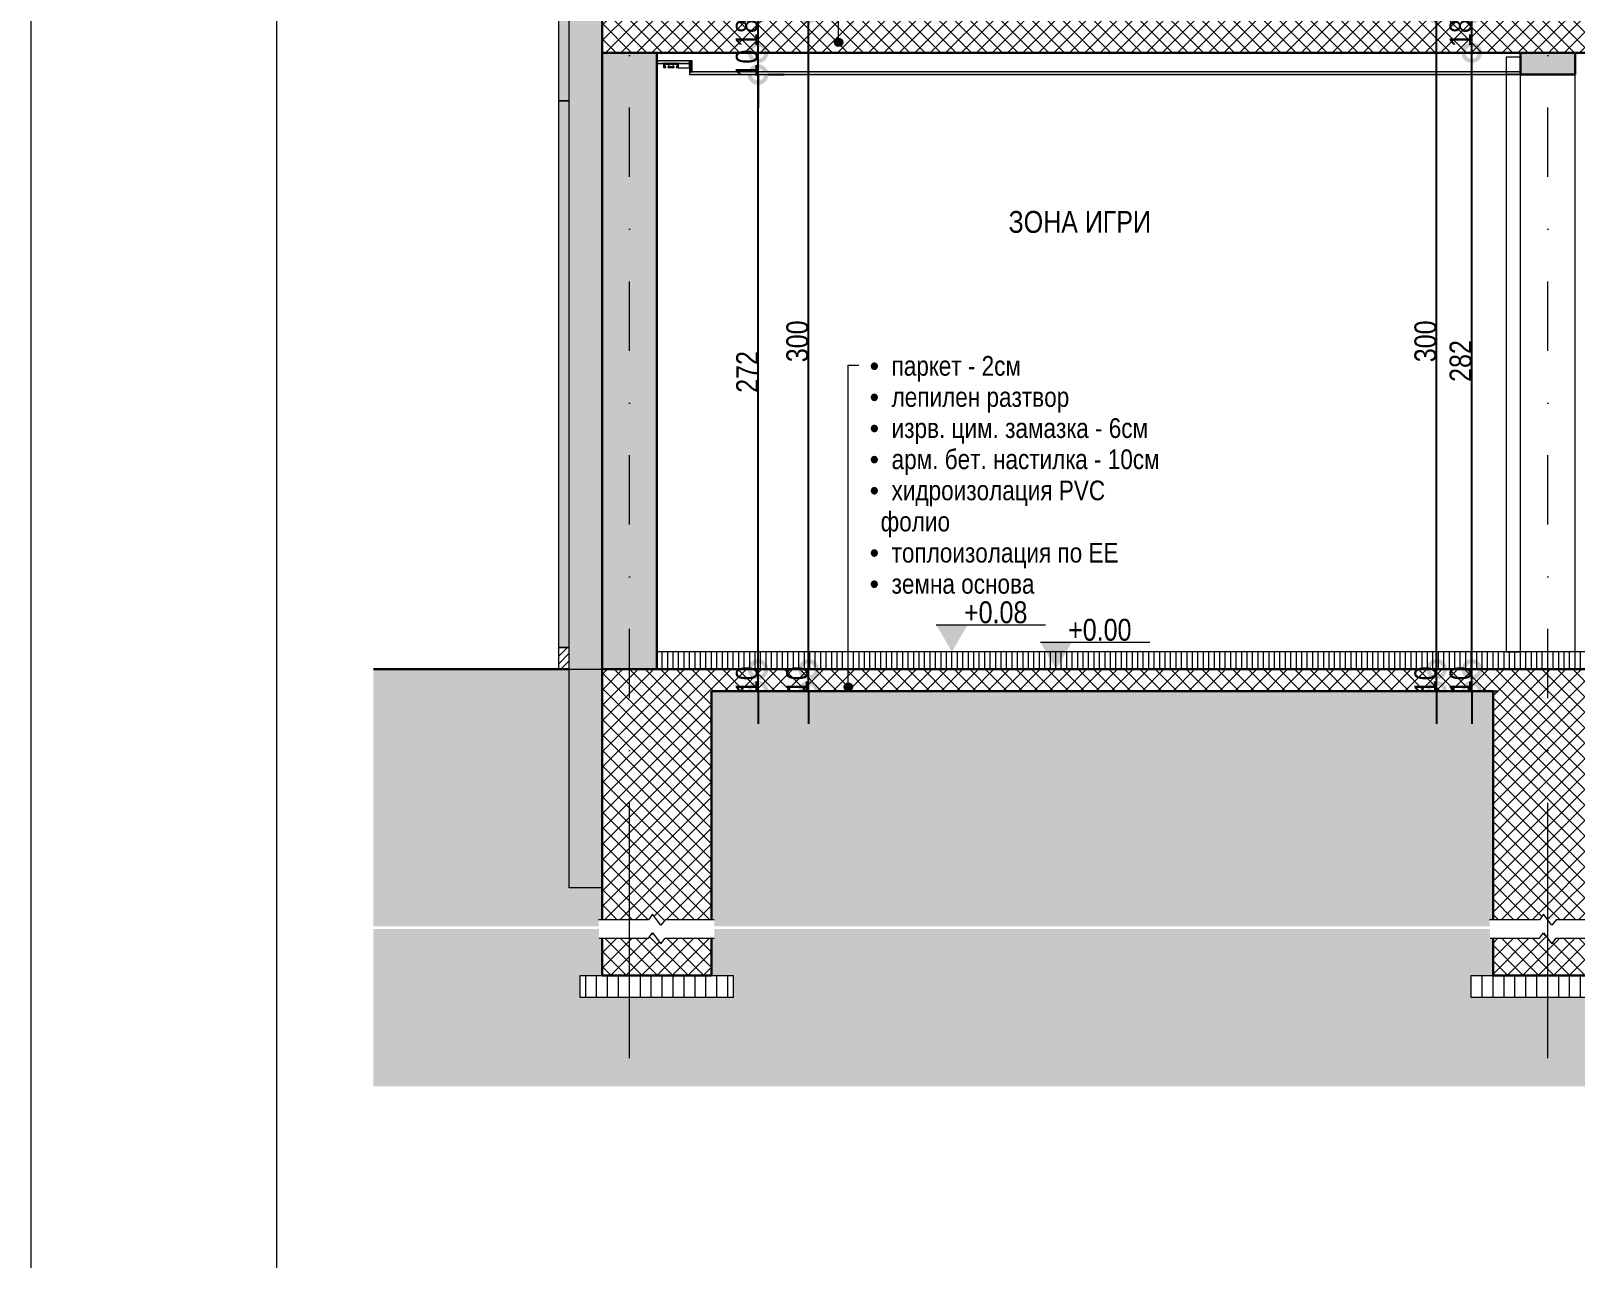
# Model space of a CAD drawing. Header units: centimetres. Extents: x 0 to 25250, y 0 to 2250.
# Drawn here: x 12150 to 12856, y 1126 to 1687 of the extents above; entities that cross this region are included whole.
import ezdxf

# ---------------------------------------------------------------- set-up
doc = ezdxf.new("R2010")
doc.units = ezdxf.units.CM
doc.linetypes.add('21-View-1$0$Dash', pattern=[31.75, 15.875, -15.875])
doc.linetypes.add('21-View-1$0$Dash dot', pattern=[79.375, 31.75, -23.8125, 0, -23.8125])
for name, color, linetype, lineweight in [('A-ANNO-DIMS', 7, 'Continuous', 9), ('A-ANNO-NOTE', 7, 'Continuous', 9), ('A-AREA-IDEN', 7, 'Continuous', 9), ('A-CLNG', 7, 'Continuous', 15), ('A-CLNG-PATT', 7, 'Continuous', 15), ('A-DETL', 7, 'Continuous', 9), ('A-DETL-GENF', 7, 'Continuous', 9), ('A-DETL-MBND', 7, 'Continuous', 9), ('A-DOOR', 7, 'Continuous', 9), ('A-DOOR-FRAM', 7, 'Continuous', 15), ('A-FLOR-FNSH', 7, 'Continuous', 9), ('A-FLOR-LEVL', 7, 'Continuous', 9), ('A-FLOR-PATT', 7, 'Continuous', 9), ('A-GENM', 7, 'Continuous', 9), ('A-GLAZ-CWMG', 7, 'Continuous', 9), ('A-WALL', 7, 'Continuous', 9), ('A-WALL-PATT', 7, 'Continuous', 9), ('E-LITE-EQPM', 7, 'Continuous', 9), ('G-ANNO-DIMS', 7, 'Continuous', 9), ('G-ANNO-TEXT', 7, 'Continuous', 9), ('G-ANNO-TTLB', 7, 'Continuous', 9), ('S-COLS', 7, 'Continuous', 9), ('S-GRID', 7, 'Continuous', 9)]:
    doc.layers.add(name, color=color, linetype=linetype, lineweight=lineweight)
doc.styles.add('21-View-1$0$Arial Narrow', font='ARIALN.TTF', dxfattribs={"height": 10})
doc.styles.add('21-View-1$0$Arial Narrow_1', font='ARIALN.TTF', dxfattribs={"height": 10})
doc.styles.add('21-View-1$0$Arial Narrow_2', font='ARIALN.TTF', dxfattribs={"height": 9})
doc.dimstyles.new('21-View-1$0$TEC_DIM', dxfattribs={"dimscale": 30.48, "dimtxt": 10.23431, "dimasz": 0.492126, "dimexe": 0.393701, "dimexo": 0.246063, "dimgap": 0, "dimtad": 1, "dimdec": 0, "dimzin": 0, "dimdsep": 46, "dimtxsty": '21-View-1$0$Arial Narrow', "dimblk1": '21-View-1$0$_DotSmall', "dimblk2": '21-View-1$0$_DotSmall', "dimsah": 1, "dimcen": 0.09, "dimazin": 0, "dimtfac": 1, "dimtdec": 4, "dimtix": 1, "dimtmove": 0, "dimatfit": 3, "dimfxl": 1, "dimtvp": 1, "dimtolj": 1, "dimtzin": 0, "dimarcsym": 2})
pattern_1 = [(45, (13129.3803, 1729.181), (-3.535534, 3.535534), []), (135, (13129.3803, 1729.181), (-3.535534, -3.535534), [])]
pattern_2 = [(0, (13129.38, 1729.18), (19.05, 19.05), [19.05, -19.05]), (0, (13129.38, 1736.325), (19.05, 19.05), [19.05, -19.05]), (0, (13129.38, 1743.469), (19.05, 19.05), [19.05, -19.05]), (90, (13131.761, 1745.85), (-19.05, 19.05), [19.05, -19.05]), (90, (13138.905, 1745.85), (-19.05, 19.05), [19.05, -19.05]), (90, (13146.048, 1745.85), (-19.05, 19.05), [19.05, -19.05])]

# ---------------------------------------------------------------- blocks, each defined once
blk = doc.blocks.new('TEC_ОФИЦИАЛНА РАМКА - TEC_ОФИЦИАЛНА РАМКА-2548455-СГРАДА ТИП III - ВЕРТИКАЛНИ РАЗРЕЗИ 3-3_ 4-4')
at = {"layer": 'G-ANNO-TTLB'}
for p, q in [((-15.379, 40.554), (-15.379, -4.446)), ((-13.129, -4.146), (-13.129, 40.254))]:
    blk.add_line(p, q, dxfattribs=at)
blk = doc.blocks.new('TU SF 1 - Schiebetüre Aufgesetzt - ML - 885 x 2135-2435080-3-3')
at = {"layer": 'A-DOOR', "lineweight": 15}
for p, q in [((-1364.14, 272), (-1370.64, 272)), ((-1370.64, 272), (-1370.64, 8)), ((-1364.14, 8), (-1364.14, 272)), ((-1370.64, 8), (-1364.14, 8))]:
    blk.add_line(p, q, dxfattribs=at)
at = {"layer": 'A-DOOR-FRAM'}
for p, q in [((-1364.14, 280), (-1370.64, 280)), ((-1370.64, 280), (-1370.64, 272)), ((-1364.14, 272), (-1364.14, 280)), ((-1370.64, 272), (-1364.14, 272))]:
    blk.add_line(p, q, dxfattribs=at)
blk = doc.blocks.new('Rectangular Mullion - TEC_LAMEL-2326023-3-3')
at = {"layer": 'A-GLAZ-CWMG', "true_color": 0xe9e5e0}
blk.add_hatch(color=254, dxfattribs=at).paths.add_polyline_path([(-1799.14, 10), (-1799.14, 260), (-1804.14, 260), (-1804.14, 10)])
at = {"layer": 'A-GLAZ-CWMG', "color": 253, "lineweight": 15, "true_color": 0xaaaaaa}
for p, q in [((-1799.14, 260), (-1804.14, 260)), ((-1804.14, 260), (-1804.14, 10)), ((-1799.14, 10), (-1799.14, 260)), ((-1804.14, 10), (-1799.14, 10))]:
    blk.add_line(p, q, dxfattribs=at)
blk = doc.blocks.new('Rectangular Mullion - TEC_LAMEL-2372659-3-3')
at = {"layer": 'A-GLAZ-CWMG', "true_color": 0xe9e5e0}
blk.add_hatch(color=254, dxfattribs=at).paths.add_polyline_path([(-1799.14, 260), (-1799.14, 532), (-1804.14, 532), (-1804.14, 260)])
at = {"layer": 'A-GLAZ-CWMG', "color": 253, "lineweight": 15, "true_color": 0xaaaaaa}
for p, q in [((-1799.14, 532), (-1804.14, 532)), ((-1804.14, 532), (-1804.14, 260)), ((-1799.14, 260), (-1799.14, 532)), ((-1804.14, 260), (-1799.14, 260))]:
    blk.add_line(p, q, dxfattribs=at)
blk = doc.blocks.new('TEC-BREAKLINE - M_Break Line-2501834-3-3')
at = {"layer": 'A-DETL-GENF'}
for p, q in [((-1761.05, -111.96), (-1762.95, -114.5)), ((-1757.24, -117.04), (-1761.05, -111.96)), ((-1762.95, -114.5), (-1785.73, -114.5)), ((-1755.33, -114.5), (-1757.24, -117.04)), ((-1732.86, -114.5), (-1755.33, -114.5))]:
    blk.add_line(p, q, dxfattribs=at)
blk = doc.blocks.new('TEC-BREAKLINE - M_Break Line-2501920-3-3')
at = {"layer": 'A-DETL-GENF'}
for p, q in [((-1785.55, -123.02), (-1762.95, -123.02)), ((-1762.95, -123.02), (-1761.05, -120.48)), ((-1761.05, -120.48), (-1757.24, -125.56)), ((-1757.24, -125.56), (-1755.33, -123.02)), ((-1755.33, -123.02), (-1732.82, -123.02))]:
    blk.add_line(p, q, dxfattribs=at)
blk = doc.blocks.new('Spot Elevations - ELEVATION_PROJECT-150941-3-3')
at = {"layer": 'A-ANNO-NOTE'}
blk.add_hatch(color=256, dxfattribs=at).paths.add_polyline_path([(-602.03, 312.39), (-587.72, 312.39), (-594.88, 300)])
blk.add_line((-602.03, 312.39), (-552.03, 312.39), dxfattribs=at)
blk = doc.blocks.new('21-View-1$0$_DotSmall')
at = {"color": 0, "linetype": 'ByBlock', "const_width": 0.5}
blk.add_lwpolyline([(-0.0625, 0, 1), (0.0625, 0, 1)], format="xyb", close=True, dxfattribs=at)
blk = doc.blocks.new('*D3076')
at = {"layer": 'A-ANNO-DIMS', "color": 0, "lineweight": -2, "transparency": 16777216}
for p, q in [((12482.58, 1395.28), (12482.58, 1410.28)), ((12482.58, 1385.28), (12482.58, 1395.28)), ((12487.42, 1395.28), (12494.58, 1395.28)), ((12482.58, 1385.28), (12482.58, 1370.28)), ((12487.42, 1385.28), (12494.58, 1385.28))]:
    blk.add_line(p, q, dxfattribs=at)
at = {"layer": 'A-ANNO-DIMS', "color": 0, "lineweight": -2, "transparency": 16777216, "xscale": 15, "yscale": 15, "zscale": 15}
for p, rotation in [((12482.58, 1395.28), 270), ((12482.58, 1385.28), 90)]:
    blk.add_blockref('21-View-1$0$_DotSmall', p, dxfattribs=dict(at, rotation=rotation))
at = {"layer": 'A-ANNO-DIMS', "color": 0, "transparency": 16777216, "insert": (12477.47, 1390.28), "char_height": 10, "width": 15.2053, "attachment_point": 5, "rotation": 90, "style": '21-View-1$0$Arial Narrow'}
blk.add_mtext('\\A1;10', dxfattribs=at)
blk = doc.blocks.new('*D3077')
at = {"layer": 'A-ANNO-DIMS', "color": 0, "lineweight": -2, "transparency": 16777216}
for p, q in [((12482.58, 1395.28), (12482.58, 1667.28)), ((12487.42, 1667.28), (12494.58, 1667.28)), ((12487.42, 1395.28), (12494.58, 1395.28))]:
    blk.add_line(p, q, dxfattribs=at)
at = {"layer": 'A-ANNO-DIMS', "color": 0, "lineweight": -2, "transparency": 16777216, "xscale": 15, "yscale": 15, "zscale": 15}
for p, rotation in [((12482.58, 1667.28), 90), ((12482.58, 1395.28), 270)]:
    blk.add_blockref('21-View-1$0$_DotSmall', p, dxfattribs=dict(at, rotation=rotation))
at = {"layer": 'A-ANNO-DIMS', "color": 0, "transparency": 16777216, "insert": (12477.56, 1531.28), "char_height": 10, "width": 22.8079, "attachment_point": 5, "rotation": 90, "style": '21-View-1$0$Arial Narrow'}
blk.add_mtext('\\A1;272', dxfattribs=at)
blk = doc.blocks.new('*D3078')
at = {"layer": 'A-ANNO-DIMS', "color": 0, "lineweight": -2, "transparency": 16777216}
for p, q in [((12482.58, 1677.28), (12482.58, 1692.28)), ((12482.58, 1667.28), (12482.58, 1677.28)), ((12487.42, 1677.28), (12494.58, 1677.28)), ((12482.58, 1667.28), (12482.58, 1652.28)), ((12487.42, 1667.28), (12494.58, 1667.28))]:
    blk.add_line(p, q, dxfattribs=at)
at = {"layer": 'A-ANNO-DIMS', "color": 0, "lineweight": -2, "transparency": 16777216, "xscale": 15, "yscale": 15, "zscale": 15}
for p, rotation in [((12482.58, 1677.28), 270), ((12482.58, 1667.28), 90)]:
    blk.add_blockref('21-View-1$0$_DotSmall', p, dxfattribs=dict(at, rotation=rotation))
at = {"layer": 'A-ANNO-DIMS', "color": 0, "transparency": 16777216, "insert": (12477.47, 1672.28), "char_height": 10, "width": 15.2053, "attachment_point": 5, "rotation": 90, "style": '21-View-1$0$Arial Narrow'}
blk.add_mtext('\\A1;10', dxfattribs=at)
blk = doc.blocks.new('*D3079')
at = {"layer": 'A-ANNO-DIMS', "color": 0, "lineweight": -2, "transparency": 16777216}
for p, q in [((12482.58, 1677.28), (12482.58, 1695.28)), ((12487.42, 1695.28), (12494.58, 1695.28)), ((12487.42, 1677.28), (12494.58, 1677.28))]:
    blk.add_line(p, q, dxfattribs=at)
at = {"layer": 'A-ANNO-DIMS', "color": 0, "lineweight": -2, "transparency": 16777216, "xscale": 15, "yscale": 15, "zscale": 15}
for p, rotation in [((12482.58, 1695.28), 90), ((12482.58, 1677.28), 270)]:
    blk.add_blockref('21-View-1$0$_DotSmall', p, dxfattribs=dict(at, rotation=rotation))
at = {"layer": 'A-ANNO-DIMS', "color": 0, "transparency": 16777216, "insert": (12477.47, 1686.28), "char_height": 10, "width": 15.2053, "attachment_point": 5, "rotation": 90, "style": '21-View-1$0$Arial Narrow'}
blk.add_mtext('\\A1;18', dxfattribs=at)
blk = doc.blocks.new('*D3083')
at = {"layer": 'A-ANNO-DIMS', "color": 0, "lineweight": -2, "transparency": 16777216}
for p, q in [((12505.68, 1395.28), (12505.68, 1410.28)), ((12505.68, 1385.28), (12505.68, 1395.28)), ((12510.53, 1395.28), (12517.68, 1395.28)), ((12505.68, 1385.28), (12505.68, 1370.28)), ((12510.53, 1385.28), (12517.68, 1385.28))]:
    blk.add_line(p, q, dxfattribs=at)
at = {"layer": 'A-ANNO-DIMS', "color": 0, "lineweight": -2, "transparency": 16777216, "xscale": 15, "yscale": 15, "zscale": 15}
for p, rotation in [((12505.68, 1395.28), 270), ((12505.68, 1385.28), 90)]:
    blk.add_blockref('21-View-1$0$_DotSmall', p, dxfattribs=dict(at, rotation=rotation))
at = {"layer": 'A-ANNO-DIMS', "color": 0, "transparency": 16777216, "insert": (12500.57, 1390.28), "char_height": 10, "width": 15.2053, "attachment_point": 5, "rotation": 90, "style": '21-View-1$0$Arial Narrow'}
blk.add_mtext('\\A1;10', dxfattribs=at)
blk = doc.blocks.new('*D3084')
at = {"layer": 'A-ANNO-DIMS', "color": 0, "lineweight": -2, "transparency": 16777216}
for p, q in [((12505.68, 1395.28), (12505.68, 1695.28)), ((12510.53, 1695.28), (12517.68, 1695.28)), ((12510.53, 1395.28), (12517.68, 1395.28))]:
    blk.add_line(p, q, dxfattribs=at)
at = {"layer": 'A-ANNO-DIMS', "color": 0, "lineweight": -2, "transparency": 16777216, "xscale": 15, "yscale": 15, "zscale": 15}
for p, rotation in [((12505.68, 1695.28), 90), ((12505.68, 1395.28), 270)]:
    blk.add_blockref('21-View-1$0$_DotSmall', p, dxfattribs=dict(at, rotation=rotation))
at = {"layer": 'A-ANNO-DIMS', "color": 0, "transparency": 16777216, "insert": (12500.57, 1545.28), "char_height": 10, "width": 22.8079, "attachment_point": 5, "rotation": 90, "style": '21-View-1$0$Arial Narrow'}
blk.add_mtext('\\A1;300', dxfattribs=at)
blk = doc.blocks.new('*D3086')
at = {"layer": 'A-ANNO-DIMS', "color": 0, "lineweight": -2, "transparency": 16777216}
for p, q in [((12809, 1395.28), (12809, 1410.28)), ((12809, 1385.28), (12809, 1395.28)), ((12813.85, 1395.28), (12821, 1395.28)), ((12809, 1385.28), (12809, 1370.28)), ((12813.85, 1385.28), (12821, 1385.28))]:
    blk.add_line(p, q, dxfattribs=at)
at = {"layer": 'A-ANNO-DIMS', "color": 0, "lineweight": -2, "transparency": 16777216, "xscale": 15, "yscale": 15, "zscale": 15}
for p, rotation in [((12809, 1395.28), 270), ((12809, 1385.28), 90)]:
    blk.add_blockref('21-View-1$0$_DotSmall', p, dxfattribs=dict(at, rotation=rotation))
at = {"layer": 'A-ANNO-DIMS', "color": 0, "transparency": 16777216, "insert": (12803.89, 1390.28), "char_height": 10, "width": 15.2053, "attachment_point": 5, "rotation": 90, "style": '21-View-1$0$Arial Narrow'}
blk.add_mtext('\\A1;10', dxfattribs=at)
blk = doc.blocks.new('*D3087')
at = {"layer": 'A-ANNO-DIMS', "color": 0, "lineweight": -2, "transparency": 16777216}
for p, q in [((12809, 1395.28), (12809, 1677.28)), ((12813.85, 1677.28), (12821, 1677.28)), ((12813.85, 1395.28), (12821, 1395.28))]:
    blk.add_line(p, q, dxfattribs=at)
at = {"layer": 'A-ANNO-DIMS', "color": 0, "lineweight": -2, "transparency": 16777216, "xscale": 15, "yscale": 15, "zscale": 15}
for p, rotation in [((12809, 1677.28), 90), ((12809, 1395.28), 270)]:
    blk.add_blockref('21-View-1$0$_DotSmall', p, dxfattribs=dict(at, rotation=rotation))
at = {"layer": 'A-ANNO-DIMS', "color": 0, "transparency": 16777216, "insert": (12803.89, 1536.28), "char_height": 10, "width": 22.8079, "attachment_point": 5, "rotation": 90, "style": '21-View-1$0$Arial Narrow'}
blk.add_mtext('\\A1;282', dxfattribs=at)
blk = doc.blocks.new('*D3088')
at = {"layer": 'A-ANNO-DIMS', "color": 0, "lineweight": -2, "transparency": 16777216}
for p, q in [((12809, 1677.28), (12809, 1695.28)), ((12813.85, 1695.28), (12821, 1695.28)), ((12813.85, 1677.28), (12821, 1677.28))]:
    blk.add_line(p, q, dxfattribs=at)
at = {"layer": 'A-ANNO-DIMS', "color": 0, "lineweight": -2, "transparency": 16777216, "xscale": 15, "yscale": 15, "zscale": 15}
for p, rotation in [((12809, 1695.28), 90), ((12809, 1677.28), 270)]:
    blk.add_blockref('21-View-1$0$_DotSmall', p, dxfattribs=dict(at, rotation=rotation))
at = {"layer": 'A-ANNO-DIMS', "color": 0, "transparency": 16777216, "insert": (12803.89, 1686.28), "char_height": 10, "width": 15.2053, "attachment_point": 5, "rotation": 90, "style": '21-View-1$0$Arial Narrow'}
blk.add_mtext('\\A1;18', dxfattribs=at)
blk = doc.blocks.new('*D3090')
at = {"layer": 'A-ANNO-DIMS', "color": 0, "lineweight": -2, "transparency": 16777216}
for p, q in [((12792.92, 1395.28), (12792.92, 1410.28)), ((12792.92, 1385.28), (12792.92, 1395.28)), ((12797.77, 1395.28), (12804.92, 1395.28)), ((12792.92, 1385.28), (12792.92, 1370.28)), ((12797.77, 1385.28), (12804.92, 1385.28))]:
    blk.add_line(p, q, dxfattribs=at)
at = {"layer": 'A-ANNO-DIMS', "color": 0, "lineweight": -2, "transparency": 16777216, "xscale": 15, "yscale": 15, "zscale": 15}
for p, rotation in [((12792.92, 1395.28), 270), ((12792.92, 1385.28), 90)]:
    blk.add_blockref('21-View-1$0$_DotSmall', p, dxfattribs=dict(at, rotation=rotation))
at = {"layer": 'A-ANNO-DIMS', "color": 0, "transparency": 16777216, "insert": (12787.82, 1390.28), "char_height": 10, "width": 15.2053, "attachment_point": 5, "rotation": 90, "style": '21-View-1$0$Arial Narrow'}
blk.add_mtext('\\A1;10', dxfattribs=at)
blk = doc.blocks.new('*D3091')
at = {"layer": 'A-ANNO-DIMS', "color": 0, "lineweight": -2, "transparency": 16777216}
for p, q in [((12792.92, 1395.28), (12792.92, 1695.28)), ((12797.77, 1695.28), (12804.92, 1695.28)), ((12797.77, 1395.28), (12804.92, 1395.28))]:
    blk.add_line(p, q, dxfattribs=at)
at = {"layer": 'A-ANNO-DIMS', "color": 0, "lineweight": -2, "transparency": 16777216, "xscale": 15, "yscale": 15, "zscale": 15}
for p, rotation in [((12792.92, 1695.28), 90), ((12792.92, 1395.28), 270)]:
    blk.add_blockref('21-View-1$0$_DotSmall', p, dxfattribs=dict(at, rotation=rotation))
at = {"layer": 'A-ANNO-DIMS', "color": 0, "transparency": 16777216, "insert": (12787.82, 1545.28), "char_height": 10, "width": 22.8079, "attachment_point": 5, "rotation": 90, "style": '21-View-1$0$Arial Narrow'}
blk.add_mtext('\\A1;300', dxfattribs=at)
blk = doc.blocks.new('LED STRIP PHOTO_0010 - LED-1642415-3-3')
at = {"layer": 'E-LITE-EQPM', "lineweight": 5}
for p, q in [((-1749.14, 277), (-1744.14, 277)), ((-1749.14, 275), (-1749.14, 277)), ((-1744.14, 275), (-1744.14, 277)), ((-1744.14, 275), (-1749.14, 275))]:
    blk.add_line(p, q, dxfattribs=at)
blk = doc.blocks.new('CURTAIN RAIL - CURTAIN RAIL-1696591-3-3')
at = {"layer": 'A-GENM', "lineweight": 5}
for p, q in [((-1749.14, 277), (-1756.14, 277)), ((-1756.14, 277), (-1756.14, 275.3)), ((-1755.94, 276.8), (-1755.54, 276.8)), ((-1755.94, 275.5), (-1755.94, 276.8)), ((-1755.54, 275.5), (-1755.94, 275.5)), ((-1755.54, 276.8), (-1755.54, 275.5)), ((-1755.34, 275.5), (-1755.34, 276.8)), ((-1755.34, 276.8), (-1753.84, 276.8)), ((-1755.04, 275.5), (-1755.34, 275.5)), ((-1755.04, 275.3), (-1755.04, 275.5)), ((-1753.84, 275.5), (-1754.14, 275.5)), ((-1754.14, 275.5), (-1754.14, 275.3)), ((-1753.84, 276.8), (-1753.84, 275.5)), ((-1753.64, 275.5), (-1753.64, 276.8)), ((-1753.64, 276.8), (-1751.64, 276.8)), ((-1751.64, 275.5), (-1753.64, 275.5)), ((-1751.64, 276.8), (-1751.64, 275.5)), ((-1751.44, 275.5), (-1751.44, 276.8)), ((-1751.44, 276.8), (-1749.94, 276.8)), ((-1751.14, 275.5), (-1751.44, 275.5)), ((-1751.14, 275.3), (-1751.14, 275.5)), ((-1749.94, 275.5), (-1750.24, 275.5)), ((-1750.24, 275.5), (-1750.24, 275.3)), ((-1749.94, 276.8), (-1749.94, 275.5)), ((-1749.74, 276.8), (-1749.34, 276.8)), ((-1749.74, 275.5), (-1749.74, 276.8)), ((-1749.34, 275.5), (-1749.74, 275.5)), ((-1749.34, 276.8), (-1749.34, 275.5)), ((-1756.14, 275.3), (-1755.04, 275.3)), ((-1754.14, 275.3), (-1751.14, 275.3)), ((-1750.24, 275.3), (-1749.14, 275.3))]:
    blk.add_line(p, q, dxfattribs=at)

msp = doc.modelspace()

# ---------------------------------------------------------------- block references
at = {"layer": 'G-ANNO-TTLB', "xscale": 49.99999999999999, "yscale": 49.99999999999999, "zscale": 49.99999999999999}
msp.add_blockref('TEC_ОФИЦИАЛНА РАМКА - TEC_ОФИЦИАЛНА РАМКА-2548455-СГРАДА ТИП III - ВЕРТИКАЛНИ РАЗРЕЗИ 3-3_ 4-4', (12918.96, 222.31), dxfattribs=at)

# ---------------------------------------------------------------- next in the draw order: hatches: boundary and pattern name
at = {"layer": 'A-CLNG-PATT', "true_color": 0xffff80}
for points in [[(12446.25, 1672.28), (12451.25, 1672.28), (12451.25, 1673.53), (12436.25, 1673.53), (12436.25, 1672.28), (12439.98, 1672.28)], [(12721.59, 1667.28), (12831.25, 1667.28), (12831.25, 1668.53), (12451.25, 1668.53), (12451.25, 1667.28), (12691.94, 1667.28)]]:
    msp.add_hatch(color=51, dxfattribs=at).paths.add_polyline_path(points)
at = {"layer": 'A-DETL-GENF'}
h = msp.add_hatch(dxfattribs=at)
h.set_pattern_fill('FP1_8', color=256, style=0, pattern_type=2)
h.set_pattern_definition(pattern_2)
h.paths.add_polyline_path([(13136.59, 1277.7), (13459.66, 1277.7), (13459.66, 1280.78), (13461.25, 1280.78), (13461.25, 1385.28), (12868.75, 1385.28), (12868.75, 1280.78), (12870.03, 1280.78), (12870.03, 1277.7), (13018.02, 1277.7)])
h.paths.add_polyline_path([(12397.34, 1277.7), (12409.66, 1277.7), (12409.66, 1280.78), (12411.25, 1280.78), (12411.25, 1295.28), (12396.25, 1295.28), (12396.25, 1395.28), (12306.58, 1395.28), (12306.58, 1277.7), (12370.61, 1277.7)])
h.paths.add_polyline_path([(14203.74, 1277.7), (14203.74, 1395.28), (13986.25, 1395.28), (13986.25, 1295.28), (13971.25, 1295.28), (13971.25, 1280.78), (13972.53, 1280.78), (13972.53, 1277.7), (14085.17, 1277.7)])
h.paths.add_polyline_path([(12462.53, 1277.7), (12817.16, 1277.7), (12817.16, 1280.78), (12818.75, 1280.78), (12818.75, 1385.28), (12461.25, 1385.28), (12461.25, 1280.78), (12462.53, 1280.78), (12462.53, 1278.24)])
h.paths.add_polyline_path([(13914.92, 1277.7), (13919.66, 1277.7), (13919.66, 1280.78), (13921.25, 1280.78), (13921.25, 1385.28), (13511.25, 1385.28), (13511.25, 1280.78), (13512.53, 1280.78), (13512.53, 1277.7), (13848.02, 1277.7)])
h = msp.add_hatch(dxfattribs=at)
h.set_pattern_fill('FP1_8', color=256, style=0, pattern_type=2)
h.set_pattern_definition(pattern_2)
h.paths.add_polyline_path([(14203.74, 1204.59), (14203.74, 1276.54), (13972.57, 1276.54), (13972.57, 1272.27), (13971.25, 1272.27), (13971.25, 1255.27), (13981.25, 1255.27), (13981.25, 1245.27), (13911.25, 1245.27), (13911.25, 1255.27), (13921.25, 1255.27), (13921.25, 1272.27), (13919.84, 1272.27), (13919.84, 1276.54), (13512.57, 1276.54), (13512.57, 1272.27), (13511.25, 1272.27), (13511.25, 1255.27), (13521.25, 1255.27), (13521.25, 1245.27), (13451.25, 1245.27), (13451.25, 1255.27), (13461.25, 1255.27), (13461.25, 1272.27), (13459.84, 1272.27), (13459.84, 1276.54), (12870.07, 1276.54), (12870.07, 1272.27), (12868.75, 1272.27), (12868.75, 1255.27), (12878.75, 1255.27), (12878.75, 1245.27), (12808.75, 1245.27), (12808.75, 1255.27), (12818.75, 1255.27), (12818.75, 1272.27), (12817.34, 1272.27), (12817.34, 1276.54), (12462.57, 1276.54), (12462.57, 1272.27), (12461.25, 1272.27), (12461.25, 1255.27), (12471.25, 1255.27), (12471.25, 1245.27), (12401.25, 1245.27), (12401.25, 1255.27), (12411.25, 1255.27), (12411.25, 1272.27), (12409.84, 1272.27), (12409.84, 1276.54), (12306.58, 1276.54), (12306.58, 1204.59), (14171.01, 1204.59)])
at = {"layer": 'A-FLOR-PATT'}
h = msp.add_hatch(dxfattribs=at)
h.set_pattern_fill('FP1_6', color=256, style=0, pattern_type=2)
h.set_pattern_definition(pattern_1)
h.paths.add_polyline_path([(14026.25, 1677.28), (14051.25, 1677.28), (14051.25, 1695.28), (12411.25, 1695.28), (12411.25, 1677.28), (14025.88, 1677.28)])
at = {"layer": 'A-FLOR-PATT', "true_color": 0x787878}
h = msp.add_hatch(dxfattribs=at)
h.set_pattern_fill('FP1_4', color=8, style=0, pattern_type=2)
h.set_pattern_definition([(270, (13191.2463, 1403.285), (2.5, 2e-16), [])])
h.paths.add_polyline_path([(13946.25, 1395.28), (13946.25, 1403.28), (13511.25, 1403.28), (13511.25, 1395.28), (13936.95, 1395.28)])
h.paths.add_polyline_path([(12484.44, 1395.28), (13486.25, 1395.28), (13486.25, 1403.28), (12436.25, 1403.28), (12436.25, 1395.28)])
at = {"layer": 'A-FLOR-PATT'}
h = msp.add_hatch(dxfattribs=at)
h.set_pattern_fill('FP1_6', color=256, style=0, pattern_type=2)
h.set_pattern_definition(pattern_1)
h.paths.add_polyline_path([(12411.25, 1385.28), (13971.25, 1385.28), (13971.25, 1395.28), (12411.25, 1395.28), (12411.25, 1393.63)])
at = {"layer": 'A-FLOR-PATT', "true_color": 0x787878}
h = msp.add_hatch(dxfattribs=at)
h.set_pattern_fill('FP1_9', color=8, style=0, pattern_type=2)
h.set_pattern_definition([(270, (13188.7463, 1215.285), (5, 3e-16), [])])
h.paths.add_polyline_path([(13980.62, 1245.27), (13981.25, 1245.27), (13981.25, 1255.27), (13911.25, 1255.27), (13911.25, 1245.27), (13971.25, 1245.27)])
h.paths.add_polyline_path([(12401.25, 1245.27), (12471.25, 1245.27), (12471.25, 1255.27), (12401.25, 1255.27)])
h.paths.add_polyline_path([(12808.75, 1245.27), (12878.75, 1245.27), (12878.75, 1255.27), (12808.75, 1255.27)])
h.paths.add_polyline_path([(13451.25, 1245.27), (13521.25, 1245.27), (13521.25, 1255.27), (13451.25, 1255.27), (13451.25, 1252.97)])
at = {"layer": 'A-WALL-PATT', "lineweight": 5, "true_color": 0xffff80}
msp.add_hatch(color=51, dxfattribs=at).paths.add_polyline_path([(12396.25, 1395.28), (12411.25, 1395.28), (12411.25, 1695.28), (12396.25, 1695.28), (12396.25, 1509.55)])
at = {"layer": 'A-WALL-PATT', "true_color": 0x808080}
for points in [[(12425.16, 1395.28), (12436.25, 1395.28), (12436.25, 1677.28), (12411.25, 1677.28), (12411.25, 1395.28)], [(12840.16, 1667.28), (12856.25, 1667.28), (12856.25, 1677.28), (12831.25, 1677.28), (12831.25, 1667.28)]]:
    msp.add_hatch(color=8, dxfattribs=at).paths.add_polyline_path(points)
at = {"layer": 'A-WALL-PATT', "true_color": 0xffff80}
for points in [[(12452.5, 1668.53), (12452.5, 1673.53), (12451.25, 1673.53), (12451.25, 1668.53)], [(12401.25, 1295.28), (12411.25, 1295.28), (12411.25, 1395.28), (12396.25, 1395.28), (12396.25, 1295.28)]]:
    msp.add_hatch(color=51, dxfattribs=at).paths.add_polyline_path(points)
at = {"layer": 'A-WALL-PATT', "true_color": 0x787878}
h = msp.add_hatch(dxfattribs=at)
h.set_pattern_fill('FP1_7', color=8, style=0, pattern_type=2)
h.set_pattern_definition([(45, (13129.3803, 1729.181), (-1.767767, 1.767767), [])])
h.paths.add_polyline_path([(12396.25, 1395.28), (12396.25, 1405.28), (12391.25, 1405.28), (12391.25, 1395.28)])
at = {"layer": 'A-WALL-PATT'}
h = msp.add_hatch(dxfattribs=at)
h.set_pattern_fill('FP1_6', color=256, style=0, pattern_type=2)
h.set_pattern_definition(pattern_1)
h.paths.add_polyline_path([(12438.15, 1278.24), (12440.06, 1280.78), (12461.25, 1280.78), (12461.25, 1385.28), (12411.25, 1385.28), (12411.25, 1280.78), (12432.44, 1280.78), (12434.34, 1283.32), (12436.25, 1280.78)])
h = msp.add_hatch(dxfattribs=at)
h.set_pattern_fill('FP1_6', color=256, style=0, pattern_type=2)
h.set_pattern_definition(pattern_1)
h.paths.add_polyline_path([(12845.65, 1278.24), (12847.56, 1280.78), (12868.75, 1280.78), (12868.75, 1385.28), (12818.75, 1385.28), (12818.75, 1280.78), (12839.94, 1280.78), (12841.84, 1283.32), (12843.75, 1280.78)])
h = msp.add_hatch(dxfattribs=at)
h.set_pattern_fill('FP1_6', color=256, style=0, pattern_type=2)
h.set_pattern_definition(pattern_1)
h.paths.add_polyline_path([(12461.25, 1255.27), (12461.25, 1272.27), (12440.06, 1272.27), (12438.15, 1269.73), (12434.34, 1274.81), (12432.44, 1272.27), (12411.25, 1272.27), (12411.25, 1255.27), (12440.06, 1255.27)])
h = msp.add_hatch(dxfattribs=at)
h.set_pattern_fill('FP1_6', color=256, style=0, pattern_type=2)
h.set_pattern_definition(pattern_1)
h.paths.add_polyline_path([(12818.75, 1255.27), (12868.75, 1255.27), (12868.75, 1272.27), (12847.56, 1272.27), (12845.65, 1269.73), (12841.84, 1274.81), (12839.94, 1272.27), (12818.75, 1272.27)])
at = {"layer": 'G-ANNO-TEXT'}
h = msp.add_hatch(color=256, dxfattribs=at)
edge = h.paths.add_edge_path()
edge.add_arc((12519.4, 1682.04), 1.88, 0, 360)
h = msp.add_hatch(color=256, dxfattribs=at)
edge = h.paths.add_edge_path()
edge.add_arc((12523.85, 1387.16), 1.87, 0, 360)

# ---------------------------------------------------------------- next in the draw order: linework, layer by layer
at = {"layer": 'A-CLNG', "lineweight": 5}
for p, q in [((12451.25, 1673.53), (12436.25, 1673.53)), ((12436.25, 1673.53), (12436.25, 1672.28)), ((12436.25, 1672.28), (12446.25, 1672.28)), ((12451.25, 1672.28), (12451.25, 1673.53)), ((12831.25, 1668.53), (12451.25, 1668.53)), ((12451.25, 1668.53), (12451.25, 1667.28)), ((12451.25, 1667.28), (12831.25, 1667.28)), ((12831.25, 1667.28), (12831.25, 1668.53))]:
    msp.add_line(p, q, dxfattribs=at)
at = {"layer": 'A-DETL', "color": 7, "lineweight": 30}
for p, q in [((12411.25, 1677.28), (12436.25, 1677.28)), ((12831.25, 1677.28), (12856.25, 1677.28)), ((12411.25, 1395.28), (12411.25, 1403.28)), ((12396.25, 1395.28), (12306.64, 1395.28)), ((12818.75, 1395.28), (12411.25, 1395.28)), ((12411.25, 1385.28), (12411.25, 1295.28)), ((12461.25, 1385.28), (12461.25, 1280.78)), ((12818.75, 1385.28), (12461.25, 1385.28)), ((12818.75, 1280.78), (12818.75, 1385.28)), ((12411.25, 1280.78), (12411.25, 1295.28)), ((12411.25, 1255.27), (12411.25, 1272.27)), ((12461.25, 1272.27), (12461.25, 1255.27)), ((12818.75, 1255.27), (12818.75, 1272.27)), ((12411.25, 1255.27), (12461.25, 1255.27)), ((12818.75, 1255.27), (12868.75, 1255.27))]:
    msp.add_line(p, q, dxfattribs=at)
at = {"layer": 'A-DETL-MBND'}
for p, q in [((12396.25, 1295.28), (12396.25, 1395.28)), ((12411.25, 1295.28), (12396.25, 1295.28)), ((12401.25, 1245.27), (12401.25, 1255.27)), ((12401.25, 1255.27), (12411.25, 1255.27)), ((12461.25, 1255.27), (12471.25, 1255.27)), ((12471.25, 1255.27), (12471.25, 1245.27)), ((12808.75, 1245.27), (12808.75, 1255.27)), ((12808.75, 1255.27), (12818.75, 1255.27)), ((12471.25, 1245.27), (12401.25, 1245.27)), ((12878.75, 1245.27), (12808.75, 1245.27))]:
    msp.add_line(p, q, dxfattribs=at)
at = {"layer": 'A-FLOR-FNSH', "lineweight": 30}
for p, q in [((12436.25, 1677.28), (12831.25, 1677.28)), ((12856.25, 1677.28), (13486.25, 1677.28)), ((12411.25, 1395.28), (12411.25, 1385.28)), ((12818.75, 1395.28), (13486.25, 1395.28))]:
    msp.add_line(p, q, dxfattribs=at)
at = {"layer": 'A-FLOR-FNSH'}
msp.add_line((13406.68, 1403.28), (12436.25, 1403.28), dxfattribs=at)
at = {"layer": 'A-FLOR-LEVL', "linetype": '21-View-1$0$Dash'}
msp.add_line((12313.83, 1395.28), (14177.93, 1395.28), dxfattribs=at)
at = {"layer": 'A-WALL'}
for p, q in [((12396.25, 1395.28), (12396.25, 1927.28)), ((12856.25, 1403.28), (12856.25, 1667.28)), ((12391.25, 1405.28), (12391.25, 1395.28)), ((12396.25, 1405.28), (12391.25, 1405.28)), ((12396.25, 1395.28), (12411.25, 1395.28))]:
    msp.add_line(p, q, dxfattribs=at)
at = {"layer": 'A-WALL', "lineweight": 30}
for p, q in [((12411.25, 1403.28), (12411.25, 1924.25)), ((12436.25, 1395.28), (12436.25, 1677.28)), ((12831.25, 1677.28), (12831.25, 1667.28)), ((12856.25, 1667.28), (12856.25, 1677.28)), ((12831.25, 1667.28), (12856.25, 1667.28))]:
    msp.add_line(p, q, dxfattribs=at)
at = {"layer": 'A-WALL', "lineweight": 5}
for p, q in [((12452.5, 1673.53), (12451.25, 1673.53)), ((12451.25, 1673.53), (12451.25, 1672.28)), ((12451.25, 1670.28), (12451.25, 1668.53)), ((12451.25, 1668.53), (12452.5, 1668.53)), ((12452.5, 1668.53), (12452.5, 1673.53))]:
    msp.add_line(p, q, dxfattribs=at)
at = {"layer": 'G-ANNO-TEXT'}
for p, q in [((12519.4, 1682.04), (12519.4, 1810.7)), ((12523.85, 1534.42), (12528.64, 1534.42)), ((12523.85, 1387.16), (12523.85, 1534.42))]:
    msp.add_line(p, q, dxfattribs=at)
for centre, radius in [((12519.4, 1682.04), 1.88), ((12523.85, 1387.16), 1.87)]:
    msp.add_circle(centre, radius, dxfattribs=at)
at = {"layer": 'S-COLS'}
msp.add_line((12856.25, 1403.28), (12856.25, 1667.28), dxfattribs=at)
at = {"layer": 'S-GRID', "color": 1, "linetype": '21-View-1$0$Dash dot', "lineweight": 18, "true_color": 0xff0000}
for p, q in [((12423.75, 1302.54), (12423.75, 2047.38)), ((12843.75, 1302.54), (12843.75, 2047.38))]:
    msp.add_line(p, q, dxfattribs=at)
at = {"layer": 'S-GRID', "color": 1, "lineweight": 18, "true_color": 0xff0000}
for p, q in [((12423.75, 1217.52), (12423.75, 1302.54)), ((12843.75, 1217.52), (12843.75, 1302.54))]:
    msp.add_line(p, q, dxfattribs=at)

# ---------------------------------------------------------------- next in the draw order: block references
at = {"layer": 'A-DETL-GENF'}
for name, p in [('TEC-BREAKLINE - M_Break Line-2501834-3-3', (14195.39, 1395.28)), ('TEC-BREAKLINE - M_Break Line-2501834-3-3', (14602.89, 1395.28)), ('TEC-BREAKLINE - M_Break Line-2501920-3-3', (14195.39, 1395.28)), ('TEC-BREAKLINE - M_Break Line-2501920-3-3', (14602.89, 1395.28))]:
    msp.add_blockref(name, p, dxfattribs=at)
at = {"layer": 'A-DOOR', "lineweight": 15}
msp.add_blockref('TU SF 1 - Schiebetüre Aufgesetzt - ML - 885 x 2135-2435080-3-3', (14195.39, 1395.28), dxfattribs=at)
at = {"layer": 'A-GENM', "lineweight": 5}
msp.add_blockref('CURTAIN RAIL - CURTAIN RAIL-1696591-3-3', (14195.39, 1395.28), dxfattribs=at)
at = {"layer": 'A-GLAZ-CWMG', "color": 253, "true_color": 0xaaaaaa}
for name in ['Rectangular Mullion - TEC_LAMEL-2372659-3-3', 'Rectangular Mullion - TEC_LAMEL-2326023-3-3']:
    msp.add_blockref(name, (14195.39, 1395.28), dxfattribs=at)
at = {"layer": 'E-LITE-EQPM', "lineweight": 5}
msp.add_blockref('LED STRIP PHOTO_0010 - LED-1642415-3-3', (14195.39, 1395.28), dxfattribs=at)
at = {"layer": 'G-ANNO-DIMS'}
for p in [(13166.11, 1103.28), (13213.72, 1095.28)]:
    msp.add_blockref('Spot Elevations - ELEVATION_PROJECT-150941-3-3', p, dxfattribs=at)

# ---------------------------------------------------------------- next in the draw order: texts
at = {"layer": 'A-AREA-IDEN', "insert": (12629.7, 1594.76), "char_height": 10, "width": 66.45, "attachment_point": 8, "line_spacing_factor": 0.949189, "style": '21-View-1$0$Arial Narrow_1'}
msp.add_mtext('\\pt63.5,127,190.5,254,317.5,381,444.5,508,571.5,635,698.5,762,825.5,889,952.5,1016,1079.5,1143,1206.5,1270,1333.5,1397,1460.5,1524,1587.5,1651,1714.5,1778,1841.5,1905,1968.5,2032;{\\fArial Narrow|b0|i0|c204|p34;ЗОНА ИГРИ}', dxfattribs=at)
at = {"layer": 'G-ANNO-DIMS', "char_height": 10, "width": 34.7536, "attachment_point": 1, "line_spacing_factor": 0.974696, "style": '21-View-1$0$Arial Narrow'}
for s, insert in [('+0.08', (12576.75, 1426.37)), ('+0.00', (12624.37, 1418.37))]:
    msp.add_mtext(s, dxfattribs=dict(at, insert=insert))
at = {"layer": 'G-ANNO-TEXT', "insert": (12533.64, 1538.57), "char_height": 9, "width": 136.6025, "attachment_point": 1, "line_spacing_factor": 0.949189, "style": '21-View-1$0$Arial Narrow_2'}
msp.add_mtext('\\pi-5.00004,l5.00004,t9.99999,15.00003,19.99998,25.00002,29.99997,35.00001,39.99996,45,50.00004,54.99999,60.00003,64.99998,70.00002,74.99997,80.00001,84.99996,90,95.00004,99.99999,105.00003,109.99998,115.00002,119.99997,125.00001,129.99996,135,140.00004,144.99999,150.00003,154.99998,160.00002;{\\fSymbol|b0|i0|c2|p18;·^I\\fArial Narrow|b0|i0|c204|p34;паркет }- 2{\\fArial Narrow|b0|i0|c204|p34;см\\P\\fSymbol|b0|i0|c2|p18;·^I\\fArial Narrow|b0|i0|c204|p34;лепилен разтвор \\P\\fSymbol|b0|i0|c2|p18;·^I\\fArial Narrow|b0|i0|c204|p34;изрв}. {\\fArial Narrow|b0|i0|c204|p34;цим}. {\\fArial Narrow|b0|i0|c204|p34;замазка }- 6{\\fArial Narrow|b0|i0|c204|p34;см \\P\\fSymbol|b0|i0|c2|p18;·^I\\fArial Narrow|b0|i0|c204|p34;арм}. {\\fArial Narrow|b0|i0|c204|p34;бет}. {\\fArial Narrow|b0|i0|c204|p34;настилка }- 10{\\fArial Narrow|b0|i0|c204|p34;см\\P\\fSymbol|b0|i0|c2|p18;·^I\\fArial Narrow|b0|i0|c204|p34;хидроизолация }PVC \\P\\pi0,t5.00004,9.99999,15.00003,19.99998,25.00002,29.99997,35.00001,39.99996,45,50.00004,54.99999,60.00003,64.99998,70.00002,74.99997,80.00001,84.99996,90,95.00004,99.99999,105.00003,109.99998,115.00002,119.99997,125.00001,129.99996,135,140.00004,144.99999,150.00003,154.99998,160.00002;{\\fArial Narrow|b0|i0|c204|p34;фолио\\P\\pi-5.00004,t9.99999,15.00003,19.99998,25.00002,29.99997,35.00001,39.99996,45,50.00004,54.99999,60.00003,64.99998,70.00002,74.99997,80.00001,84.99996,90,95.00004,99.99999,105.00003,109.99998,115.00002,119.99997,125.00001,129.99996,135,140.00004,144.99999,150.00003,154.99998,160.00002;\\fSymbol|b0|i0|c2|p18;·^I\\fArial Narrow|b0|i0|c204|p34;топлоизолация по ЕЕ\\P\\fSymbol|b0|i0|c2|p18;·^I\\fArial Narrow|b0|i0|c204|p34;земна основа}', dxfattribs=at)

# ---------------------------------------------------------------- next in the draw order: dimensions: what is measured, and where the dimension line sits
at = {"layer": 'A-ANNO-DIMS'}
for base, p1, p2, override, picture, middle in [((12482.58, 1695.28), (12479.92, 1677.28), (12479.92, 1695.28), {"dimpost": '<>', "dimfxl": 18}, '*D3079', (12477.47, 1686.28)), ((12505.68, 1695.28), (12503.03, 1395.28), (12503.03, 1695.28), {"dimpost": '<>', "dimfxl": 300}, '*D3084', (12500.57, 1545.28)), ((12792.92, 1695.28), (12790.27, 1395.28), (12790.27, 1695.28), {"dimpost": '<>', "dimfxl": 300}, '*D3091', (12787.82, 1545.28)), ((12809, 1695.28), (12806.35, 1677.28), (12806.35, 1695.28), {"dimpost": '<>', "dimfxl": 18}, '*D3088', (12803.89, 1686.28)), ((12482.58, 1677.28), (12479.92, 1667.28), (12479.92, 1677.28), {"dimpost": '<>', "dimfxl": 10}, '*D3078', (12477.47, 1672.28)), ((12809, 1677.28), (12806.35, 1395.28), (12806.35, 1677.28), {"dimpost": '<>', "dimfxl": 282}, '*D3087', (12803.89, 1536.28)), ((12482.58, 1667.28), (12479.92, 1395.28), (12479.92, 1667.28), {"dimpost": '<>', "dimfxl": 272}, '*D3077', (12477.56, 1531.28)), ((12482.58, 1395.28), (12479.92, 1385.28), (12479.92, 1395.28), {"dimpost": '<>', "dimfxl": 10}, '*D3076', (12477.47, 1390.28)), ((12505.68, 1395.28), (12503.03, 1385.28), (12503.03, 1395.28), {"dimpost": '<>', "dimfxl": 10}, '*D3083', (12500.57, 1390.28)), ((12792.92, 1395.28), (12790.27, 1385.28), (12790.27, 1395.28), {"dimpost": '<>', "dimfxl": 10}, '*D3090', (12787.82, 1390.28)), ((12809, 1395.28), (12806.35, 1385.28), (12806.35, 1395.28), {"dimpost": '<>', "dimfxl": 10}, '*D3086', (12803.89, 1390.28))]:
    dim = msp.add_linear_dim(base=base, p1=p1, p2=p2, angle=90, dimstyle='21-View-1$0$TEC_DIM', override=override, dxfattribs=at)
    dim.commit()
    dim.dimension.update_dxf_attribs({"geometry": picture, "text_midpoint": middle})

doc.saveas('drawing.dxf')
